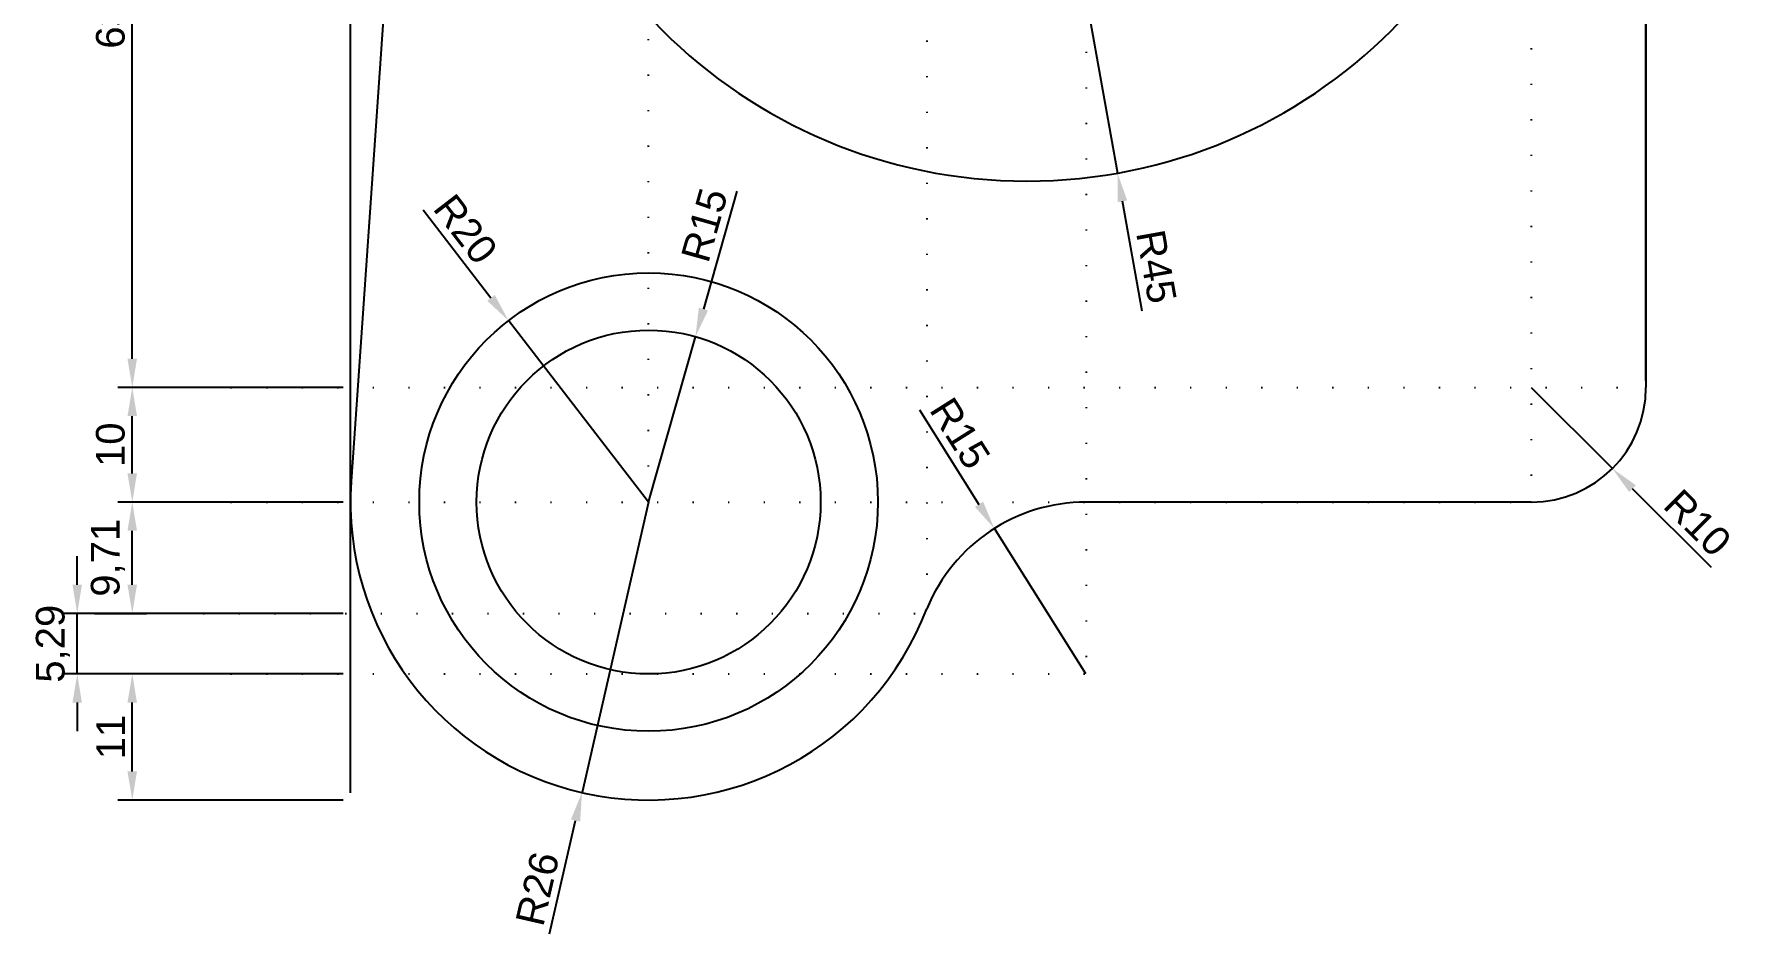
# Model space of a CAD drawing. Header units: millimetres. Extents: x -42 to 462, y -27 to 320.
# Drawn here: x -27.6 to 120.8, y -11.7 to 66.8 of the extents above; entities that cross this region are included whole.
import ezdxf

# ---------------------------------------------------------------- set-up
doc = ezdxf.new("R2010")
doc.units = ezdxf.units.MM
doc.linetypes.add('ACAD_ISO07W100', pattern=[3, 0, -3])
doc.layers.add('CotasInc', color=7, linetype='Continuous')
doc.layers.add('Radius', color=7, linetype='Continuous')
doc.styles.get("Standard").update_dxf_attribs({"font": 'arial.ttf'})
doc.dimstyles.new('ISO-25', dxfattribs={"dimtxt": 2.5, "dimasz": 2.5, "dimexe": 1.25, "dimexo": 0.625, "dimtad": 1, "dimtxsty": 'Standard', "dimcen": 2.5, "dimadec": 0, "dimazin": 0, "dimtfac": 1, "dimtmove": 0, "dimatfit": 3, "dimfxl": 1, "dimarcsym": 0})

# ---------------------------------------------------------------- blocks, each defined once
blk = doc.blocks.new('*D9')
at = {"layer": 'Defpoints', "color": 0, "transparency": 16777216}
for p in [(59, 99), (66.9, 54.7)]:
    blk.add_point(p, dxfattribs=at)
at = {"layer": 'Radius', "color": 0, "lineweight": -2, "transparency": 16777216}
for p, q in [((59, 99), (66.9, 54.7)), ((69.06, 42.65), (67.34, 52.24))]:
    blk.add_line(p, q, dxfattribs=at)
at = {"layer": 'Radius', "color": 0, "transparency": 16777216}
blk.add_solid([(67.75, 52.31), (66.93, 52.17), (66.9, 54.7)], dxfattribs=at)
at = {"layer": 'Radius', "color": 0, "transparency": 16777216, "insert": (70.29, 46.55), "char_height": 2.5, "attachment_point": 5, "rotation": 280.1171}
blk.add_mtext('R45', dxfattribs=at)
blk = doc.blocks.new('*D10')
at = {"layer": 'Defpoints', "color": 0, "transparency": 16777216}
for p in [(56.16, 23.69), (64.15, 11)]:
    blk.add_point(p, dxfattribs=at)
at = {"layer": 'Radius', "color": 0, "lineweight": -2, "transparency": 16777216}
for p, q in [((49.63, 34.05), (54.82, 25.8)), ((64.15, 11), (56.16, 23.69))]:
    blk.add_line(p, q, dxfattribs=at)
at = {"layer": 'Radius', "color": 0, "transparency": 16777216}
blk.add_solid([(55.18, 26.03), (54.47, 25.58), (56.16, 23.69)], dxfattribs=at)
at = {"layer": 'Radius', "color": 0, "transparency": 16777216, "insert": (53.17, 32), "char_height": 2.5, "attachment_point": 5, "rotation": 302.2211}
blk.add_mtext('R15', dxfattribs=at)
blk = doc.blocks.new('*D11')
at = {"layer": 'Defpoints', "color": 0, "transparency": 16777216}
for p in [(103, 36), (110.07, 28.93)]:
    blk.add_point(p, dxfattribs=at)
at = {"layer": 'Radius', "color": 0, "lineweight": -2, "transparency": 16777216}
for p, q in [((103, 36), (110.07, 28.93)), ((118.71, 20.29), (111.84, 27.16))]:
    blk.add_line(p, q, dxfattribs=at)
at = {"layer": 'Radius', "color": 0, "transparency": 16777216}
blk.add_solid([(112.13, 27.46), (111.54, 26.87), (110.07, 28.93)], dxfattribs=at)
at = {"layer": 'Radius', "color": 0, "transparency": 16777216, "insert": (117.5, 24.19), "char_height": 2.5, "attachment_point": 5, "rotation": 315}
blk.add_mtext('R10', dxfattribs=at)
blk = doc.blocks.new('*D12')
at = {"layer": 'Defpoints', "color": 0, "transparency": 16777216}
for p in [(30.09, 40.43), (26, 26)]:
    blk.add_point(p, dxfattribs=at)
at = {"layer": 'Radius', "color": 0, "lineweight": -2, "transparency": 16777216}
for p, q in [((33.7, 53.14), (30.78, 42.84)), ((26, 26), (30.09, 40.43))]:
    blk.add_line(p, q, dxfattribs=at)
at = {"layer": 'Radius', "color": 0, "transparency": 16777216}
blk.add_solid([(30.38, 42.95), (31.18, 42.72), (30.09, 40.43)], dxfattribs=at)
at = {"layer": 'Radius', "color": 0, "transparency": 16777216, "insert": (30.88, 50.17), "char_height": 2.5, "attachment_point": 5, "rotation": 74.1579}
blk.add_mtext('R15', dxfattribs=at)
blk = doc.blocks.new('*D13')
at = {"layer": 'Defpoints', "color": 0, "transparency": 16777216}
for p in [(26, 26), (20.19, 0.66)]:
    blk.add_point(p, dxfattribs=at)
at = {"layer": 'Radius', "color": 0, "lineweight": -2, "transparency": 16777216}
for p, q in [((26, 26), (20.19, 0.66)), ((17.35, -11.68), (19.63, -1.78))]:
    blk.add_line(p, q, dxfattribs=at)
at = {"layer": 'Radius', "color": 0, "transparency": 16777216}
blk.add_solid([(19.22, -1.69), (20.03, -1.87), (20.19, 0.66)], dxfattribs=at)
at = {"layer": 'Radius', "color": 0, "transparency": 16777216, "insert": (16.31, -7.74), "char_height": 2.5, "attachment_point": 5, "rotation": 77.079}
blk.add_mtext('R26', dxfattribs=at)
blk = doc.blocks.new('*D63')
at = {"layer": 'CotasInc', "color": 0, "lineweight": -2, "transparency": 16777216}
for p, q in [((-0.63, 11), (-20.29, 11)), ((-19.04, 2.5), (-19.04, 8.5)), ((-0.63, 0), (-20.29, 0))]:
    blk.add_line(p, q, dxfattribs=at)
at = {"layer": 'CotasInc', "color": 0, "transparency": 16777216}
for points in [[(-19.46, 8.5), (-18.63, 8.5), (-19.04, 11)], [(-19.46, 2.5), (-18.63, 2.5), (-19.04, 0)]]:
    blk.add_solid(points, dxfattribs=at)
at = {"layer": 'Defpoints', "color": 0, "transparency": 16777216}
for p in [(-19.04, 11), (0, 11), (0, 0)]:
    blk.add_point(p, dxfattribs=at)
at = {"layer": 'CotasInc', "color": 0, "transparency": 16777216, "insert": (-20.92, 5.5), "char_height": 2.5, "attachment_point": 5, "rotation": 90}
blk.add_mtext('11', dxfattribs=at)
blk = doc.blocks.new('*D64')
at = {"layer": 'CotasInc', "color": 0, "lineweight": -2, "transparency": 16777216}
for p, q in [((-23.84, 18.79), (-23.84, 21.29)), ((-0.63, 16.29), (-25.09, 16.29)), ((-23.84, 11), (-23.84, 16.29)), ((-19.67, 11), (-25.09, 11)), ((-23.84, 8.5), (-23.84, 6))]:
    blk.add_line(p, q, dxfattribs=at)
at = {"layer": 'CotasInc', "color": 0, "transparency": 16777216}
for points in [[(-24.26, 18.79), (-23.43, 18.79), (-23.84, 16.29)], [(-24.26, 8.5), (-23.43, 8.5), (-23.84, 11)]]:
    blk.add_solid(points, dxfattribs=at)
at = {"layer": 'Defpoints', "color": 0, "transparency": 16777216}
for p in [(-23.84, 16.29), (0, 16.29), (-19.04, 11)]:
    blk.add_point(p, dxfattribs=at)
at = {"layer": 'CotasInc', "color": 0, "transparency": 16777216, "insert": (-25.97, 13.64), "char_height": 2.5, "attachment_point": 5, "rotation": 90}
blk.add_mtext('5,29', dxfattribs=at)
blk = doc.blocks.new('*D65')
at = {"layer": 'CotasInc', "color": 0, "lineweight": -2, "transparency": 16777216}
for p, q in [((-0.63, 26), (-20.29, 26)), ((-19.04, 18.79), (-19.04, 23.5)), ((-22.33, 16.29), (-17.79, 16.29))]:
    blk.add_line(p, q, dxfattribs=at)
at = {"layer": 'CotasInc', "color": 0, "transparency": 16777216}
for points in [[(-19.46, 23.5), (-18.63, 23.5), (-19.04, 26)], [(-19.46, 18.79), (-18.63, 18.79), (-19.04, 16.29)]]:
    blk.add_solid(points, dxfattribs=at)
at = {"layer": 'Defpoints', "color": 0, "transparency": 16777216}
for p in [(-19.04, 26), (0, 26), (-22.96, 16.29)]:
    blk.add_point(p, dxfattribs=at)
at = {"layer": 'CotasInc', "color": 0, "transparency": 16777216, "insert": (-21.17, 21.14), "char_height": 2.5, "attachment_point": 5, "rotation": 90}
blk.add_mtext('9,71', dxfattribs=at)
blk = doc.blocks.new('*D66')
at = {"layer": 'CotasInc', "color": 0, "lineweight": -2, "transparency": 16777216}
for p, q in [((-0.63, 36), (-20.29, 36)), ((-19.04, 28.5), (-19.04, 33.5)), ((-19.67, 26), (-20.29, 26))]:
    blk.add_line(p, q, dxfattribs=at)
at = {"layer": 'CotasInc', "color": 0, "transparency": 16777216}
for points in [[(-19.46, 33.5), (-18.63, 33.5), (-19.04, 36)], [(-19.46, 28.5), (-18.63, 28.5), (-19.04, 26)]]:
    blk.add_solid(points, dxfattribs=at)
at = {"layer": 'Defpoints', "color": 0, "transparency": 16777216}
for p in [(-19.04, 36), (0, 36), (-19.04, 26)]:
    blk.add_point(p, dxfattribs=at)
at = {"layer": 'CotasInc', "color": 0, "transparency": 16777216, "insert": (-20.94, 31), "char_height": 2.5, "attachment_point": 5, "rotation": 90}
blk.add_mtext('10', dxfattribs=at)
blk = doc.blocks.new('*D67')
at = {"layer": 'CotasInc', "color": 0, "lineweight": -2, "transparency": 16777216}
for p, q in [((-0.63, 99), (-20.29, 99)), ((-19.04, 38.5), (-19.04, 96.5)), ((-19.67, 36), (-20.29, 36))]:
    blk.add_line(p, q, dxfattribs=at)
at = {"layer": 'CotasInc', "color": 0, "transparency": 16777216}
for points in [[(-19.46, 96.5), (-18.63, 96.5), (-19.04, 99)], [(-19.46, 38.5), (-18.63, 38.5), (-19.04, 36)]]:
    blk.add_solid(points, dxfattribs=at)
at = {"layer": 'Defpoints', "color": 0, "transparency": 16777216}
for p in [(-19.04, 99), (0, 99), (-19.04, 36)]:
    blk.add_point(p, dxfattribs=at)
at = {"layer": 'CotasInc', "color": 0, "transparency": 16777216, "insert": (-20.94, 67.5), "char_height": 2.5, "attachment_point": 5, "rotation": 90}
blk.add_mtext('63', dxfattribs=at)
blk = doc.blocks.new('*D84')
at = {"layer": 'CotasInc', "color": 0, "lineweight": -2, "transparency": 16777216}
for p, q in [((0, 0.62), (0, 180.68)), ((5, 99.63), (5, 180.68)), ((-2.5, 179.43), (-5, 179.43)), ((0, 179.43), (5, 179.43)), ((7.5, 179.43), (10, 179.43))]:
    blk.add_line(p, q, dxfattribs=at)
at = {"layer": 'CotasInc', "color": 0, "transparency": 16777216}
for points in [[(-2.5, 179.85), (-2.5, 179.01), (0, 179.43)], [(7.5, 179.85), (7.5, 179.01), (5, 179.43)]]:
    blk.add_solid(points, dxfattribs=at)
at = {"layer": 'Defpoints', "color": 0, "transparency": 16777216}
for p in [(5, 179.43), (5, 99), (0, 0)]:
    blk.add_point(p, dxfattribs=at)
at = {"layer": 'CotasInc', "color": 0, "transparency": 16777216, "insert": (2.5, 181.33), "char_height": 2.5, "attachment_point": 5}
blk.add_mtext('5', dxfattribs=at)
blk = doc.blocks.new('*D94')
at = {"layer": 'Defpoints', "color": 0, "transparency": 16777216}
for p in [(13.78, 41.83), (26, 26)]:
    blk.add_point(p, dxfattribs=at)
at = {"layer": 'Radius', "color": 0, "lineweight": -2, "transparency": 16777216}
for p, q in [((6.32, 51.51), (12.25, 43.81)), ((26, 26), (13.78, 41.83))]:
    blk.add_line(p, q, dxfattribs=at)
at = {"layer": 'Radius', "color": 0, "transparency": 16777216}
blk.add_solid([(12.58, 44.07), (11.92, 43.56), (13.78, 41.83)], dxfattribs=at)
at = {"layer": 'Radius', "color": 0, "transparency": 16777216, "insert": (10.03, 49.81), "char_height": 2.5, "attachment_point": 5, "rotation": 307.6546}
blk.add_mtext('R20', dxfattribs=at)
blk = doc.blocks.new('*D108')
at = {"layer": 'CotasInc', "color": 0, "lineweight": -2, "transparency": 16777216}
for p, q in [((104, 182.73), (104, 178.18)), ((113, 36.62), (113, 180.68)), ((106.5, 179.43), (110.5, 179.43))]:
    blk.add_line(p, q, dxfattribs=at)
at = {"layer": 'CotasInc', "color": 0, "transparency": 16777216}
for points in [[(106.5, 179.85), (106.5, 179.01), (104, 179.43)], [(110.5, 179.85), (110.5, 179.01), (113, 179.43)]]:
    blk.add_solid(points, dxfattribs=at)
at = {"layer": 'Defpoints', "color": 0, "transparency": 16777216}
for p in [(104, 183.36), (113, 179.43), (113, 36)]:
    blk.add_point(p, dxfattribs=at)
at = {"layer": 'CotasInc', "color": 0, "transparency": 16777216, "insert": (108.5, 181.33), "char_height": 2.5, "attachment_point": 5}
blk.add_mtext('9', dxfattribs=at)

msp = doc.modelspace()

# ---------------------------------------------------------------- linework, layer by layer
for p, q in [((5, 99), (0.062, 27.799)), ((113, 99), (113, 36)), ((103, 26), (64.155, 26))]:
    msp.add_line(p, q)
for radius in [20, 15]:
    msp.add_circle((26, 26), radius)
for centre, radius, start, end in [((59, 99), 45, 180, 0), ((103, 36), 10, 270, 0), ((26, 26), 26, 176.03297, 339.00845), ((64.155, 11), 15, 90, 157.72406)]:
    msp.add_arc(centre, radius, start, end)
at = {"layer": 'CotasInc', "linetype": 'ACAD_ISO07W100'}
for p, q in [((64.155, 183.081), (64.155, 11)), ((26, 26), (26, 178.146)), ((50.274, 177.861), (50.274, 16.686)), ((103, 170.996), (103, 26)), ((-10.459, 36), (113, 36)), ((-10.459, 26), (103, 26)), ((-12.86, 16.289), (50.118, 16.289)), ((-10.459, 11), (64.155, 11))]:
    msp.add_line(p, q, dxfattribs=at)

# ---------------------------------------------------------------- dimensions: what is measured, and where the dimension line sits
at = {"layer": 'CotasInc'}
for base, p1, p2, picture, middle in [((5, 179.43), (0, 0), (5, 99), '*D84', (2.5, 181.326)), ((113, 179.43), (104, 183.359), (113, 36), '*D108', (108.5, 181.331))]:
    dim = msp.add_linear_dim(base=base, p1=p1, p2=p2, dimstyle='ISO-25', dxfattribs=at)
    dim.commit()
    dim.dimension.update_dxf_attribs({"geometry": picture, "text_midpoint": middle})
for base, p1, p2, picture, middle in [((-19.042, 99), (-19.042, 36), (0, 99), '*D67', (-20.944, 67.5)), ((-19.042, 36), (-19.042, 26), (0, 36), '*D66', (-20.944, 31)), ((-19.042, 26), (-22.959, 16.289), (0, 26), '*D65', (-21.17, 21.145)), ((-19.042, 11), (0, 0), (0, 11), '*D63', (-20.922, 5.5))]:
    dim = msp.add_linear_dim(base=base, p1=p1, p2=p2, angle=90, dimstyle='ISO-25', dxfattribs=at)
    dim.commit()
    dim.dimension.update_dxf_attribs({"geometry": picture, "text_midpoint": middle})
dim = msp.add_linear_dim(base=(-23.844, 16.289), p1=(-19.042, 11), p2=(0, 16.289), angle=90, dimstyle='ISO-25', dxfattribs=at)
dim.commit()
dim.dimension.update_dxf_attribs({"geometry": '*D64', "text_midpoint": (-23.844, 13.645), "dimtype": 160})
at = {"layer": 'Radius'}
for center, mpoint, picture, middle in [((59, 99), (66.905, 54.7), '*D9', (70.286, 46.546)), ((26, 26), (13.782, 41.834), '*D94', (10.029, 49.81)), ((103, 36), (110.071, 28.929), '*D11', (117.502, 24.187)), ((64.155, 11), (56.157, 23.69), '*D10', (53.169, 31.997))]:
    dim = msp.add_radius_dim(center=center, mpoint=mpoint, dimstyle='ISO-25', dxfattribs=at)
    dim.commit()
    dim.dimension.update_dxf_attribs({"geometry": picture, "text_midpoint": middle})
for mpoint, picture, middle in [((30.095, 40.43), '*D12', (32.712, 49.654)), ((20.186, 0.658), '*D13', (18.162, -8.165))]:
    dim = msp.add_radius_dim(center=(26, 26), mpoint=mpoint, dimstyle='ISO-25', dxfattribs=at)
    dim.commit()
    dim.dimension.update_dxf_attribs({"geometry": picture, "text_midpoint": middle, "dimtype": 164})

doc.saveas('drawing.dxf')
